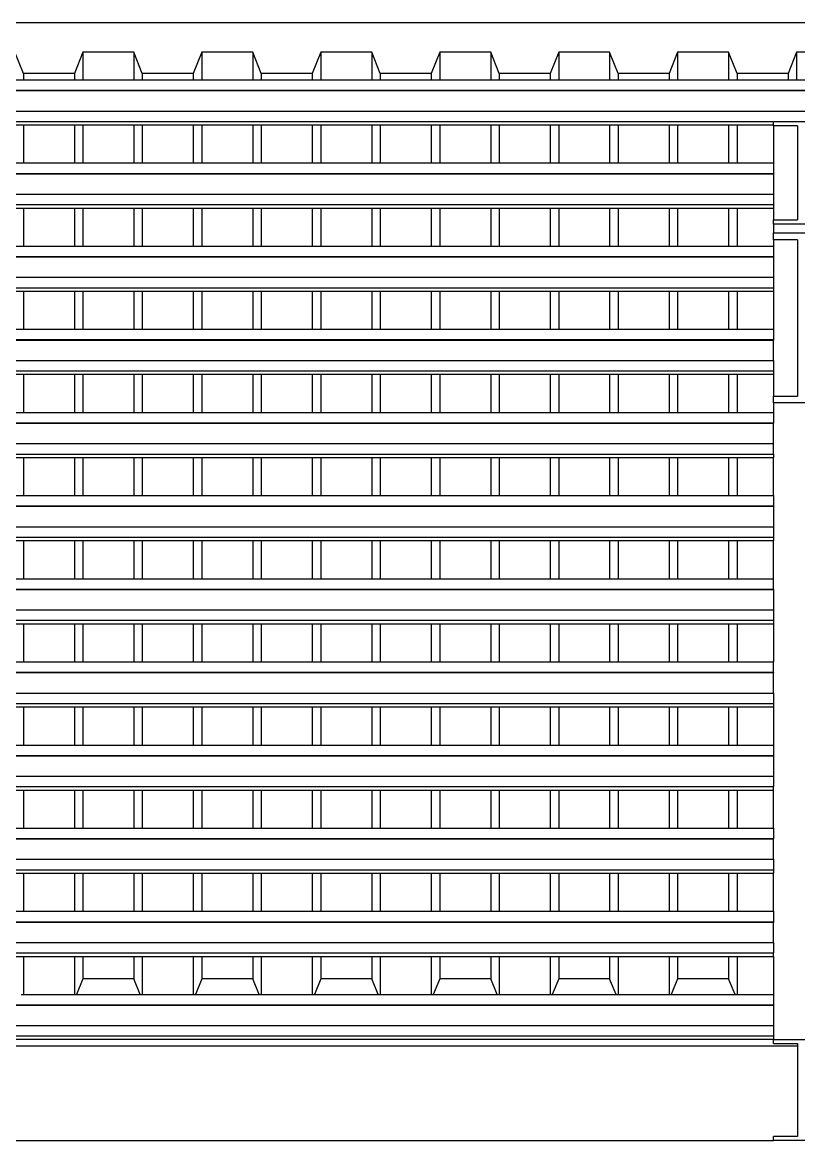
# Model space of a CAD drawing. Extents: x -34 to 34, y -12.8 to 11.9.
# Drawn here: x -17.32 to -15.477, y 9.27 to 11.923 of the extents above; entities that cross this region are included whole.
import ezdxf

# ---------------------------------------------------------------- set-up
doc = ezdxf.new("R2010")
doc.units = 0
doc.layers.get('0').update_dxf_attribs({"linetype": 'CONTINUOUS'})
doc.layers.add('SECTIONCUTEDGES', color=7, linetype='CONTINUOUS')

msp = doc.modelspace()

# ---------------------------------------------------------------- linework, layer by layer
for p, q in [((-17.1767, 11.8521), (-17.1767, 11.7867)), ((-17.0556, 11.8521), (-17.0556, 11.7867)), ((-16.8942, 11.8521), (-16.8942, 11.7867)), ((-16.7732, 11.8521), (-16.7732, 11.7867)), ((-16.6118, 11.8521), (-16.6118, 11.7867)), ((-16.4908, 11.8521), (-16.4908, 11.7867)), ((-16.3294, 11.8521), (-16.3294, 11.7867)), ((-16.2084, 11.8521), (-16.2084, 11.7867)), ((-16.047, 11.8521), (-16.047, 11.7867)), ((-15.926, 11.8521), (-15.926, 11.7867)), ((-15.7646, 11.8521), (-15.7646, 11.7867)), ((-15.6436, 11.8521), (-15.6436, 11.7867)), ((-15.4822, 11.8521), (-15.4822, 11.7867)), ((-17.338, 11.7867), (-17.3179, 11.7867)), ((-17.3179, 11.8014), (-17.3179, 11.7867)), ((-17.3179, 11.7867), (-17.1968, 11.7867)), ((-17.1968, 11.8014), (-17.1968, 11.7867)), ((-17.1968, 11.7867), (-17.1767, 11.7867)), ((-17.1767, 11.7867), (-17.0556, 11.7867)), ((-17.0556, 11.7867), (-17.0355, 11.7867)), ((-17.0355, 11.8014), (-17.0355, 11.7867)), ((-17.0355, 11.7867), (-16.9144, 11.7867)), ((-16.9144, 11.8014), (-16.9144, 11.7867)), ((-16.9144, 11.7867), (-16.8942, 11.7867)), ((-16.8942, 11.7867), (-16.7732, 11.7867)), ((-16.7732, 11.7867), (-16.753, 11.7867)), ((-16.753, 11.8014), (-16.753, 11.7867)), ((-16.753, 11.7867), (-16.632, 11.7867)), ((-16.632, 11.8014), (-16.632, 11.7867)), ((-16.632, 11.7867), (-16.6118, 11.7867)), ((-16.6118, 11.7867), (-16.4908, 11.7867)), ((-16.4908, 11.7867), (-16.4706, 11.7867)), ((-16.4706, 11.8014), (-16.4706, 11.7867)), ((-16.4706, 11.7867), (-16.3496, 11.7867)), ((-16.3496, 11.8014), (-16.3496, 11.7867)), ((-16.3496, 11.7867), (-16.3294, 11.7867)), ((-16.3294, 11.7867), (-16.2084, 11.7867)), ((-16.2084, 11.7867), (-16.1882, 11.7867)), ((-16.1882, 11.8014), (-16.1882, 11.7867)), ((-16.1882, 11.7867), (-16.0672, 11.7867)), ((-16.0672, 11.8014), (-16.0672, 11.7867)), ((-16.0672, 11.7867), (-16.047, 11.7867)), ((-16.047, 11.7867), (-15.926, 11.7867)), ((-15.926, 11.7867), (-15.9058, 11.7867)), ((-15.9058, 11.8014), (-15.9058, 11.7867)), ((-15.9058, 11.7867), (-15.7848, 11.7867)), ((-15.7848, 11.8014), (-15.7848, 11.7867)), ((-15.7848, 11.7867), (-15.7646, 11.7867)), ((-15.7646, 11.7867), (-15.6436, 11.7867)), ((-15.6436, 11.7867), (-15.6234, 11.7867)), ((-15.6234, 11.8014), (-15.6234, 11.7867)), ((-15.6234, 11.7867), (-15.5024, 11.7867)), ((-15.5024, 11.8014), (-15.5024, 11.7867)), ((-15.5024, 11.7867), (-15.4822, 11.7867)), ((-15.4822, 11.7867), (-15.3611, 11.7867)), ((-29.4818, 11.762), (-11.7932, 11.762)), ((-29.4818, 11.7612), (-11.7932, 11.7612)), ((-29.4818, 11.7127), (-11.7932, 11.7127)), ((-26.6672, 11.688), (-11.7932, 11.688)), ((-17.338, 11.6798), (-17.3179, 11.6798)), ((-17.3179, 11.6798), (-17.3179, 11.5894)), ((-17.3179, 11.6798), (-17.1968, 11.6798)), ((-17.1968, 11.6798), (-17.1968, 11.5894)), ((-17.1968, 11.6798), (-17.1767, 11.6798)), ((-17.1767, 11.6798), (-17.1767, 11.5894)), ((-17.1767, 11.6798), (-17.0556, 11.6798)), ((-17.0556, 11.6798), (-17.0556, 11.5894)), ((-17.0556, 11.6798), (-17.0355, 11.6798)), ((-17.0355, 11.6798), (-17.0355, 11.5894)), ((-17.0355, 11.6798), (-16.9144, 11.6798)), ((-16.9144, 11.6798), (-16.9144, 11.5894)), ((-16.9144, 11.6798), (-16.8942, 11.6798)), ((-16.8942, 11.6798), (-16.8942, 11.5894)), ((-16.8942, 11.6798), (-16.7732, 11.6798)), ((-16.7732, 11.6798), (-16.7732, 11.5894)), ((-16.7732, 11.6798), (-16.753, 11.6798)), ((-16.753, 11.6798), (-16.753, 11.5894)), ((-16.753, 11.6798), (-16.632, 11.6798)), ((-16.632, 11.6798), (-16.632, 11.5894)), ((-16.632, 11.6798), (-16.6118, 11.6798)), ((-16.6118, 11.6798), (-16.6118, 11.5894)), ((-16.6118, 11.6798), (-16.4908, 11.6798)), ((-16.4908, 11.6798), (-16.4908, 11.5894)), ((-16.4908, 11.6798), (-16.4706, 11.6798)), ((-16.4706, 11.6798), (-16.4706, 11.5894)), ((-16.4706, 11.6798), (-16.3496, 11.6798)), ((-16.3496, 11.6798), (-16.3496, 11.5894)), ((-16.3496, 11.6798), (-16.3294, 11.6798)), ((-16.3294, 11.6798), (-16.3294, 11.5894)), ((-16.3294, 11.6798), (-16.2084, 11.6798)), ((-16.2084, 11.6798), (-16.2084, 11.5894)), ((-16.2084, 11.6798), (-16.1882, 11.6798)), ((-16.1882, 11.6798), (-16.1882, 11.5894)), ((-16.1882, 11.6798), (-16.0672, 11.6798)), ((-16.0672, 11.6798), (-16.0672, 11.5894)), ((-16.0672, 11.6798), (-16.047, 11.6798)), ((-16.047, 11.6798), (-16.047, 11.5894)), ((-16.047, 11.6798), (-15.926, 11.6798)), ((-15.926, 11.6798), (-15.926, 11.5894)), ((-15.926, 11.6798), (-15.9058, 11.6798)), ((-15.9058, 11.6798), (-15.9058, 11.5894)), ((-15.9058, 11.6798), (-15.7848, 11.6798)), ((-15.7848, 11.6798), (-15.7848, 11.5894)), ((-15.7848, 11.6798), (-15.7646, 11.6798)), ((-15.7646, 11.6798), (-15.7646, 11.5894)), ((-15.7646, 11.6798), (-15.6436, 11.6798)), ((-15.6436, 11.6798), (-15.6436, 11.5894)), ((-15.6436, 11.6798), (-15.6234, 11.6798)), ((-15.6234, 11.6798), (-15.6234, 11.5894)), ((-15.6234, 11.6798), (-15.5372, 11.6798)), ((-15.5372, 11.6776), (-15.5372, 11.5894)), ((-17.338, 11.5894), (-17.3179, 11.5894)), ((-17.3179, 11.5894), (-17.1968, 11.5894)), ((-17.1968, 11.5894), (-17.1767, 11.5894)), ((-17.1767, 11.5894), (-17.0556, 11.5894)), ((-17.0556, 11.5894), (-17.0355, 11.5894)), ((-17.0355, 11.5894), (-16.9144, 11.5894)), ((-16.9144, 11.5894), (-16.8942, 11.5894)), ((-16.8942, 11.5894), (-16.7732, 11.5894)), ((-16.7732, 11.5894), (-16.753, 11.5894)), ((-16.753, 11.5894), (-16.632, 11.5894)), ((-16.632, 11.5894), (-16.6118, 11.5894)), ((-16.6118, 11.5894), (-16.4908, 11.5894)), ((-16.4908, 11.5894), (-16.4706, 11.5894)), ((-16.4706, 11.5894), (-16.3496, 11.5894)), ((-16.3496, 11.5894), (-16.3294, 11.5894)), ((-16.3294, 11.5894), (-16.2084, 11.5894)), ((-16.2084, 11.5894), (-16.1882, 11.5894)), ((-16.1882, 11.5894), (-16.0672, 11.5894)), ((-16.0672, 11.5894), (-16.047, 11.5894)), ((-16.047, 11.5894), (-15.926, 11.5894)), ((-15.926, 11.5894), (-15.9058, 11.5894)), ((-15.9058, 11.5894), (-15.7848, 11.5894)), ((-15.7848, 11.5894), (-15.7646, 11.5894)), ((-15.7646, 11.5894), (-15.6436, 11.5894)), ((-15.6436, 11.5894), (-15.6234, 11.5894)), ((-15.6234, 11.5894), (-15.5372, 11.5894)), ((-15.5372, 11.5894), (-15.5372, 11.5647)), ((-19.1672, 11.5647), (-15.5372, 11.5647)), ((-19.1672, 11.5639), (-15.5372, 11.5639)), ((-15.5372, 11.5647), (-15.5372, 11.5639)), ((-15.5372, 11.5639), (-15.5372, 11.5154)), ((-19.1672, 11.5154), (-15.5372, 11.5154)), ((-15.5372, 11.5154), (-15.5372, 11.4907)), ((-19.1672, 11.4907), (-15.5372, 11.4907)), ((-15.5372, 11.4907), (-15.5372, 11.4825)), ((-17.338, 11.4825), (-17.3179, 11.4825)), ((-17.3179, 11.4825), (-17.3179, 11.3921)), ((-17.3179, 11.4825), (-17.1968, 11.4825)), ((-17.1968, 11.4825), (-17.1968, 11.3921)), ((-17.1968, 11.4825), (-17.1767, 11.4825)), ((-17.1767, 11.4825), (-17.1767, 11.3921)), ((-17.1767, 11.4825), (-17.0556, 11.4825)), ((-17.0556, 11.4825), (-17.0556, 11.3921)), ((-17.0556, 11.4825), (-17.0355, 11.4825)), ((-17.0355, 11.4825), (-17.0355, 11.3921)), ((-17.0355, 11.4825), (-16.9144, 11.4825)), ((-16.9144, 11.4825), (-16.9144, 11.3921)), ((-16.9144, 11.4825), (-16.8942, 11.4825)), ((-16.8942, 11.4825), (-16.8942, 11.3921)), ((-16.8942, 11.4825), (-16.7732, 11.4825)), ((-16.7732, 11.4825), (-16.7732, 11.3921)), ((-16.7732, 11.4825), (-16.753, 11.4825)), ((-16.753, 11.4825), (-16.753, 11.3921)), ((-16.753, 11.4825), (-16.632, 11.4825)), ((-16.632, 11.4825), (-16.632, 11.3921)), ((-16.632, 11.4825), (-16.6118, 11.4825)), ((-16.6118, 11.4825), (-16.6118, 11.3921)), ((-16.6118, 11.4825), (-16.4908, 11.4825)), ((-16.4908, 11.4825), (-16.4908, 11.3921)), ((-16.4908, 11.4825), (-16.4706, 11.4825)), ((-16.4706, 11.4825), (-16.4706, 11.3921)), ((-16.4706, 11.4825), (-16.3496, 11.4825)), ((-16.3496, 11.4825), (-16.3496, 11.3921)), ((-16.3496, 11.4825), (-16.3294, 11.4825)), ((-16.3294, 11.4825), (-16.3294, 11.3921)), ((-16.3294, 11.4825), (-16.2084, 11.4825)), ((-16.2084, 11.4825), (-16.2084, 11.3921)), ((-16.2084, 11.4825), (-16.1882, 11.4825)), ((-16.1882, 11.4825), (-16.1882, 11.3921)), ((-16.1882, 11.4825), (-16.0672, 11.4825)), ((-16.0672, 11.4825), (-16.0672, 11.3921)), ((-16.0672, 11.4825), (-16.047, 11.4825)), ((-16.047, 11.4825), (-16.047, 11.3921)), ((-16.047, 11.4825), (-15.926, 11.4825)), ((-15.926, 11.4825), (-15.926, 11.3921)), ((-15.926, 11.4825), (-15.9058, 11.4825)), ((-15.9058, 11.4825), (-15.9058, 11.3921)), ((-15.9058, 11.4825), (-15.7848, 11.4825)), ((-15.7848, 11.4825), (-15.7848, 11.3921)), ((-15.7848, 11.4825), (-15.7646, 11.4825)), ((-15.7646, 11.4825), (-15.7646, 11.3921)), ((-15.7646, 11.4825), (-15.6436, 11.4825)), ((-15.6436, 11.4825), (-15.6436, 11.3921)), ((-15.6436, 11.4825), (-15.6234, 11.4825)), ((-15.6234, 11.4825), (-15.6234, 11.3921)), ((-15.6234, 11.4825), (-15.5372, 11.4825)), ((-15.5372, 11.4825), (-15.5372, 11.4542)), ((-15.5372, 11.4442), (-15.5372, 11.4238)), ((-17.338, 11.3921), (-17.3179, 11.3921)), ((-17.3179, 11.3921), (-17.1968, 11.3921)), ((-17.1968, 11.3921), (-17.1767, 11.3921)), ((-17.1767, 11.3921), (-17.0556, 11.3921)), ((-17.0556, 11.3921), (-17.0355, 11.3921)), ((-17.0355, 11.3921), (-16.9144, 11.3921)), ((-16.9144, 11.3921), (-16.8942, 11.3921)), ((-16.8942, 11.3921), (-16.7732, 11.3921)), ((-16.7732, 11.3921), (-16.753, 11.3921)), ((-16.753, 11.3921), (-16.632, 11.3921)), ((-16.632, 11.3921), (-16.6118, 11.3921)), ((-16.6118, 11.3921), (-16.4908, 11.3921)), ((-16.4908, 11.3921), (-16.4706, 11.3921)), ((-16.4706, 11.3921), (-16.3496, 11.3921)), ((-16.3496, 11.3921), (-16.3294, 11.3921)), ((-16.3294, 11.3921), (-16.2084, 11.3921)), ((-16.2084, 11.3921), (-16.1882, 11.3921)), ((-16.1882, 11.3921), (-16.0672, 11.3921)), ((-16.0672, 11.3921), (-16.047, 11.3921)), ((-16.047, 11.3921), (-15.926, 11.3921)), ((-15.926, 11.3921), (-15.9058, 11.3921)), ((-15.9058, 11.3921), (-15.7848, 11.3921)), ((-15.7848, 11.3921), (-15.7646, 11.3921)), ((-15.7646, 11.3921), (-15.6436, 11.3921)), ((-15.6436, 11.3921), (-15.6234, 11.3921)), ((-15.6234, 11.3921), (-15.5372, 11.3921)), ((-15.5372, 11.4073), (-15.5372, 11.3921)), ((-15.5372, 11.3921), (-15.5372, 11.3674)), ((-19.1672, 11.3674), (-15.5372, 11.3674)), ((-19.1672, 11.3666), (-15.5372, 11.3666)), ((-15.5372, 11.3674), (-15.5372, 11.3666)), ((-15.5372, 11.3666), (-15.5372, 11.3181)), ((-19.1672, 11.3181), (-15.5372, 11.3181)), ((-15.5372, 11.3181), (-15.5372, 11.2935)), ((-19.1672, 11.2935), (-15.5372, 11.2935)), ((-17.338, 11.2852), (-17.3179, 11.2852)), ((-17.3179, 11.2852), (-17.3179, 11.1948)), ((-17.3179, 11.2852), (-17.1968, 11.2852)), ((-17.1968, 11.2852), (-17.1968, 11.1948)), ((-17.1968, 11.2852), (-17.1767, 11.2852)), ((-17.1767, 11.2852), (-17.1767, 11.1948)), ((-17.1767, 11.2852), (-17.0556, 11.2852)), ((-17.0556, 11.2852), (-17.0556, 11.1948)), ((-17.0556, 11.2852), (-17.0355, 11.2852)), ((-17.0355, 11.2852), (-17.0355, 11.1948)), ((-17.0355, 11.2852), (-16.9144, 11.2852)), ((-16.9144, 11.2852), (-16.9144, 11.1948)), ((-16.9144, 11.2852), (-16.8942, 11.2852)), ((-16.8942, 11.2852), (-16.8942, 11.1948)), ((-16.8942, 11.2852), (-16.7732, 11.2852)), ((-16.7732, 11.2852), (-16.7732, 11.1948)), ((-16.7732, 11.2852), (-16.753, 11.2852)), ((-16.753, 11.2852), (-16.753, 11.1948)), ((-16.753, 11.2852), (-16.632, 11.2852)), ((-16.632, 11.2852), (-16.632, 11.1948)), ((-16.632, 11.2852), (-16.6118, 11.2852)), ((-16.6118, 11.2852), (-16.6118, 11.1948)), ((-16.6118, 11.2852), (-16.4908, 11.2852)), ((-16.4908, 11.2852), (-16.4908, 11.1948)), ((-16.4908, 11.2852), (-16.4706, 11.2852)), ((-16.4706, 11.2852), (-16.4706, 11.1948)), ((-16.4706, 11.2852), (-16.3496, 11.2852)), ((-16.3496, 11.2852), (-16.3496, 11.1948)), ((-16.3496, 11.2852), (-16.3294, 11.2852)), ((-16.3294, 11.2852), (-16.3294, 11.1948)), ((-16.3294, 11.2852), (-16.2084, 11.2852)), ((-16.2084, 11.2852), (-16.2084, 11.1948)), ((-16.2084, 11.2852), (-16.1882, 11.2852)), ((-16.1882, 11.2852), (-16.1882, 11.1948)), ((-16.1882, 11.2852), (-16.0672, 11.2852)), ((-16.0672, 11.2852), (-16.0672, 11.1948)), ((-16.0672, 11.2852), (-16.047, 11.2852)), ((-16.047, 11.2852), (-16.047, 11.1948)), ((-16.047, 11.2852), (-15.926, 11.2852)), ((-15.926, 11.2852), (-15.926, 11.1948)), ((-15.926, 11.2852), (-15.9058, 11.2852)), ((-15.9058, 11.2852), (-15.9058, 11.1948)), ((-15.9058, 11.2852), (-15.7848, 11.2852)), ((-15.7848, 11.2852), (-15.7848, 11.1948)), ((-15.7848, 11.2852), (-15.7646, 11.2852)), ((-15.7646, 11.2852), (-15.7646, 11.1948)), ((-15.7646, 11.2852), (-15.6436, 11.2852)), ((-15.6436, 11.2852), (-15.6436, 11.1948)), ((-15.6436, 11.2852), (-15.6234, 11.2852)), ((-15.6234, 11.2852), (-15.6234, 11.1948)), ((-15.6234, 11.2852), (-15.5372, 11.2852)), ((-15.5372, 11.2935), (-15.5372, 11.2852)), ((-15.5372, 11.2852), (-15.5372, 11.1948)), ((-17.338, 11.1948), (-17.3179, 11.1948)), ((-17.3179, 11.1948), (-17.1968, 11.1948)), ((-17.1968, 11.1948), (-17.1767, 11.1948)), ((-17.1767, 11.1948), (-17.0556, 11.1948)), ((-17.0556, 11.1948), (-17.0355, 11.1948)), ((-17.0355, 11.1948), (-16.9144, 11.1948)), ((-16.9144, 11.1948), (-16.8942, 11.1948)), ((-16.8942, 11.1948), (-16.7732, 11.1948)), ((-16.7732, 11.1948), (-16.753, 11.1948)), ((-16.753, 11.1948), (-16.632, 11.1948)), ((-16.632, 11.1948), (-16.6118, 11.1948)), ((-16.6118, 11.1948), (-16.4908, 11.1948)), ((-16.4908, 11.1948), (-16.4706, 11.1948)), ((-16.4706, 11.1948), (-16.3496, 11.1948)), ((-16.3496, 11.1948), (-16.3294, 11.1948)), ((-16.3294, 11.1948), (-16.2084, 11.1948)), ((-16.2084, 11.1948), (-16.1882, 11.1948)), ((-16.1882, 11.1948), (-16.0672, 11.1948)), ((-16.0672, 11.1948), (-16.047, 11.1948)), ((-16.047, 11.1948), (-15.926, 11.1948)), ((-15.926, 11.1948), (-15.9058, 11.1948)), ((-15.9058, 11.1948), (-15.7848, 11.1948)), ((-15.7848, 11.1948), (-15.7646, 11.1948)), ((-15.7646, 11.1948), (-15.6436, 11.1948)), ((-15.6436, 11.1948), (-15.6234, 11.1948)), ((-15.6234, 11.1948), (-15.5372, 11.1948)), ((-15.5372, 11.1948), (-15.5372, 11.1702)), ((-19.1672, 11.1702), (-15.5372, 11.1702)), ((-19.1672, 11.1693), (-15.5372, 11.1693)), ((-15.5372, 11.1702), (-15.5372, 11.1693)), ((-15.5372, 11.1208), (-15.5372, 11.1693)), ((-19.1672, 11.1208), (-15.5372, 11.1208)), ((-15.5372, 11.1208), (-15.5372, 11.0962)), ((-19.1672, 11.0962), (-15.5372, 11.0962)), ((-15.5372, 11.0962), (-15.5372, 11.088)), ((-17.338, 11.088), (-17.3179, 11.088)), ((-17.3179, 11.088), (-17.3179, 10.9975)), ((-17.3179, 11.088), (-17.1968, 11.088)), ((-17.1968, 11.088), (-17.1968, 10.9975)), ((-17.1968, 11.088), (-17.1767, 11.088)), ((-17.1767, 11.088), (-17.1767, 10.9975)), ((-17.1767, 11.088), (-17.0556, 11.088)), ((-17.0556, 11.088), (-17.0556, 10.9975)), ((-17.0556, 11.088), (-17.0355, 11.088)), ((-17.0355, 11.088), (-17.0355, 10.9975)), ((-17.0355, 11.088), (-16.9144, 11.088)), ((-16.9144, 11.088), (-16.9144, 10.9975)), ((-16.9144, 11.088), (-16.8942, 11.088)), ((-16.8942, 11.088), (-16.8942, 10.9975)), ((-16.8942, 11.088), (-16.7732, 11.088)), ((-16.7732, 11.088), (-16.7732, 10.9975)), ((-16.7732, 11.088), (-16.753, 11.088)), ((-16.753, 11.088), (-16.753, 10.9975)), ((-16.753, 11.088), (-16.632, 11.088)), ((-16.632, 11.088), (-16.632, 10.9975)), ((-16.632, 11.088), (-16.6118, 11.088)), ((-16.6118, 11.088), (-16.6118, 10.9975)), ((-16.6118, 11.088), (-16.4908, 11.088)), ((-16.4908, 11.088), (-16.4908, 10.9975)), ((-16.4908, 11.088), (-16.4706, 11.088)), ((-16.4706, 11.088), (-16.4706, 10.9975)), ((-16.4706, 11.088), (-16.3496, 11.088)), ((-16.3496, 11.088), (-16.3496, 10.9975)), ((-16.3496, 11.088), (-16.3294, 11.088)), ((-16.3294, 11.088), (-16.3294, 10.9975)), ((-16.3294, 11.088), (-16.2084, 11.088)), ((-16.2084, 11.088), (-16.2084, 10.9975)), ((-16.2084, 11.088), (-16.1882, 11.088)), ((-16.1882, 11.088), (-16.1882, 10.9975)), ((-16.1882, 11.088), (-16.0672, 11.088)), ((-16.0672, 11.088), (-16.0672, 10.9975)), ((-16.0672, 11.088), (-16.047, 11.088)), ((-16.047, 11.088), (-16.047, 10.9975)), ((-16.047, 11.088), (-15.926, 11.088)), ((-15.926, 11.088), (-15.926, 10.9975)), ((-15.926, 11.088), (-15.9058, 11.088)), ((-15.9058, 11.088), (-15.9058, 10.9975)), ((-15.9058, 11.088), (-15.7848, 11.088)), ((-15.7848, 11.088), (-15.7848, 10.9975)), ((-15.7848, 11.088), (-15.7646, 11.088)), ((-15.7646, 11.088), (-15.7646, 10.9975)), ((-15.7646, 11.088), (-15.6436, 11.088)), ((-15.6436, 11.088), (-15.6436, 10.9975)), ((-15.6436, 11.088), (-15.6234, 11.088)), ((-15.6234, 11.088), (-15.6234, 10.9975)), ((-15.6234, 11.088), (-15.5372, 11.088)), ((-15.5372, 11.088), (-15.5372, 11.0365)), ((-15.5372, 11.02), (-15.5372, 10.9975)), ((-17.338, 10.9975), (-17.3179, 10.9975)), ((-17.3179, 10.9975), (-17.1968, 10.9975)), ((-17.1968, 10.9975), (-17.1767, 10.9975)), ((-17.1767, 10.9975), (-17.0556, 10.9975)), ((-17.0556, 10.9975), (-17.0355, 10.9975)), ((-17.0355, 10.9975), (-16.9144, 10.9975)), ((-16.9144, 10.9975), (-16.8942, 10.9975)), ((-16.8942, 10.9975), (-16.7732, 10.9975)), ((-16.7732, 10.9975), (-16.753, 10.9975)), ((-16.753, 10.9975), (-16.632, 10.9975)), ((-16.632, 10.9975), (-16.6118, 10.9975)), ((-16.6118, 10.9975), (-16.4908, 10.9975)), ((-16.4908, 10.9975), (-16.4706, 10.9975)), ((-16.4706, 10.9975), (-16.3496, 10.9975)), ((-16.3496, 10.9975), (-16.3294, 10.9975)), ((-16.3294, 10.9975), (-16.2084, 10.9975)), ((-16.2084, 10.9975), (-16.1882, 10.9975)), ((-16.1882, 10.9975), (-16.0672, 10.9975)), ((-16.0672, 10.9975), (-16.047, 10.9975)), ((-16.047, 10.9975), (-15.926, 10.9975)), ((-15.926, 10.9975), (-15.9058, 10.9975)), ((-15.9058, 10.9975), (-15.7848, 10.9975)), ((-15.7848, 10.9975), (-15.7646, 10.9975)), ((-15.7646, 10.9975), (-15.6436, 10.9975)), ((-15.6436, 10.9975), (-15.6234, 10.9975)), ((-15.6234, 10.9975), (-15.5372, 10.9975)), ((-15.5372, 10.9975), (-15.5372, 10.9729)), ((-19.1672, 10.9729), (-15.5372, 10.9729)), ((-19.1672, 10.9721), (-15.5372, 10.9721)), ((-15.5372, 10.9729), (-15.5372, 10.9721)), ((-15.5372, 10.9236), (-15.5372, 10.9721)), ((-19.1672, 10.9236), (-15.5372, 10.9236)), ((-15.5372, 10.8989), (-15.5372, 10.9236)), ((-19.1672, 10.8989), (-15.5372, 10.8989)), ((-17.338, 10.8907), (-17.3179, 10.8907)), ((-17.3179, 10.8907), (-17.3179, 10.8003)), ((-17.3179, 10.8907), (-17.1968, 10.8907)), ((-17.1968, 10.8907), (-17.1968, 10.8003)), ((-17.1968, 10.8907), (-17.1767, 10.8907)), ((-17.1767, 10.8907), (-17.1767, 10.8003)), ((-17.1767, 10.8907), (-17.0556, 10.8907)), ((-17.0556, 10.8907), (-17.0556, 10.8003)), ((-17.0556, 10.8907), (-17.0355, 10.8907)), ((-17.0355, 10.8907), (-17.0355, 10.8003)), ((-17.0355, 10.8907), (-16.9144, 10.8907)), ((-16.9144, 10.8907), (-16.9144, 10.8003)), ((-16.9144, 10.8907), (-16.8942, 10.8907)), ((-16.8942, 10.8907), (-16.8942, 10.8003)), ((-16.8942, 10.8907), (-16.7732, 10.8907)), ((-16.7732, 10.8907), (-16.7732, 10.8003)), ((-16.7732, 10.8907), (-16.753, 10.8907)), ((-16.753, 10.8907), (-16.753, 10.8003)), ((-16.753, 10.8907), (-16.632, 10.8907)), ((-16.632, 10.8907), (-16.632, 10.8003)), ((-16.632, 10.8907), (-16.6118, 10.8907)), ((-16.6118, 10.8907), (-16.6118, 10.8003)), ((-16.6118, 10.8907), (-16.4908, 10.8907)), ((-16.4908, 10.8907), (-16.4908, 10.8003)), ((-16.4908, 10.8907), (-16.4706, 10.8907)), ((-16.4706, 10.8907), (-16.4706, 10.8003)), ((-16.4706, 10.8907), (-16.3496, 10.8907)), ((-16.3496, 10.8907), (-16.3496, 10.8003)), ((-16.3496, 10.8907), (-16.3294, 10.8907)), ((-16.3294, 10.8907), (-16.3294, 10.8003)), ((-16.3294, 10.8907), (-16.2084, 10.8907)), ((-16.2084, 10.8907), (-16.2084, 10.8003)), ((-16.2084, 10.8907), (-16.1882, 10.8907)), ((-16.1882, 10.8907), (-16.1882, 10.8003)), ((-16.1882, 10.8907), (-16.0672, 10.8907)), ((-16.0672, 10.8907), (-16.0672, 10.8003)), ((-16.0672, 10.8907), (-16.047, 10.8907)), ((-16.047, 10.8907), (-16.047, 10.8003)), ((-16.047, 10.8907), (-15.926, 10.8907)), ((-15.926, 10.8907), (-15.926, 10.8003)), ((-15.926, 10.8907), (-15.9058, 10.8907)), ((-15.9058, 10.8907), (-15.9058, 10.8003)), ((-15.9058, 10.8907), (-15.7848, 10.8907)), ((-15.7848, 10.8907), (-15.7848, 10.8003)), ((-15.7848, 10.8907), (-15.7646, 10.8907)), ((-15.7646, 10.8907), (-15.7646, 10.8003)), ((-15.7646, 10.8907), (-15.6436, 10.8907)), ((-15.6436, 10.8907), (-15.6436, 10.8003)), ((-15.6436, 10.8907), (-15.6234, 10.8907)), ((-15.6234, 10.8907), (-15.6234, 10.8003)), ((-15.6234, 10.8907), (-15.5372, 10.8907)), ((-15.5372, 10.8989), (-15.5372, 10.8907)), ((-15.5372, 10.8003), (-15.5372, 10.8907)), ((-17.338, 10.8003), (-17.3179, 10.8003)), ((-17.3179, 10.8003), (-17.1968, 10.8003)), ((-17.1968, 10.8003), (-17.1767, 10.8003)), ((-17.1767, 10.8003), (-17.0556, 10.8003)), ((-17.0556, 10.8003), (-17.0355, 10.8003)), ((-17.0355, 10.8003), (-16.9144, 10.8003)), ((-16.9144, 10.8003), (-16.8942, 10.8003)), ((-16.8942, 10.8003), (-16.7732, 10.8003)), ((-16.7732, 10.8003), (-16.753, 10.8003)), ((-16.753, 10.8003), (-16.632, 10.8003)), ((-16.632, 10.8003), (-16.6118, 10.8003)), ((-16.6118, 10.8003), (-16.4908, 10.8003)), ((-16.4908, 10.8003), (-16.4706, 10.8003)), ((-16.4706, 10.8003), (-16.3496, 10.8003)), ((-16.3496, 10.8003), (-16.3294, 10.8003)), ((-16.3294, 10.8003), (-16.2084, 10.8003)), ((-16.2084, 10.8003), (-16.1882, 10.8003)), ((-16.1882, 10.8003), (-16.0672, 10.8003)), ((-16.0672, 10.8003), (-16.047, 10.8003)), ((-16.047, 10.8003), (-15.926, 10.8003)), ((-15.926, 10.8003), (-15.9058, 10.8003)), ((-15.9058, 10.8003), (-15.7848, 10.8003)), ((-15.7848, 10.8003), (-15.7646, 10.8003)), ((-15.7646, 10.8003), (-15.6436, 10.8003)), ((-15.6436, 10.8003), (-15.6234, 10.8003)), ((-15.6234, 10.8003), (-15.5372, 10.8003)), ((-15.5372, 10.8003), (-15.5372, 10.7756)), ((-19.1672, 10.7756), (-15.5372, 10.7756)), ((-19.1672, 10.7748), (-15.5372, 10.7748)), ((-15.5372, 10.7756), (-15.5372, 10.7748)), ((-15.5372, 10.7748), (-15.5372, 10.7263)), ((-19.1672, 10.7263), (-15.5372, 10.7263)), ((-15.5372, 10.7263), (-15.5372, 10.7016)), ((-19.1672, 10.7016), (-15.5372, 10.7016)), ((-17.338, 10.6934), (-17.3179, 10.6934)), ((-17.3179, 10.6934), (-17.3179, 10.603)), ((-17.3179, 10.6934), (-17.1968, 10.6934)), ((-17.1968, 10.6934), (-17.1968, 10.603)), ((-17.1968, 10.6934), (-17.1767, 10.6934)), ((-17.1767, 10.6934), (-17.1767, 10.603)), ((-17.1767, 10.6934), (-17.0556, 10.6934)), ((-17.0556, 10.6934), (-17.0556, 10.603)), ((-17.0556, 10.6934), (-17.0355, 10.6934)), ((-17.0355, 10.6934), (-17.0355, 10.603)), ((-17.0355, 10.6934), (-16.9144, 10.6934)), ((-16.9144, 10.6934), (-16.9144, 10.603)), ((-16.9144, 10.6934), (-16.8942, 10.6934)), ((-16.8942, 10.6934), (-16.8942, 10.603)), ((-16.8942, 10.6934), (-16.7732, 10.6934)), ((-16.7732, 10.6934), (-16.7732, 10.603)), ((-16.7732, 10.6934), (-16.753, 10.6934)), ((-16.753, 10.6934), (-16.753, 10.603)), ((-16.753, 10.6934), (-16.632, 10.6934)), ((-16.632, 10.6934), (-16.632, 10.603)), ((-16.632, 10.6934), (-16.6118, 10.6934)), ((-16.6118, 10.6934), (-16.6118, 10.603)), ((-16.6118, 10.6934), (-16.4908, 10.6934)), ((-16.4908, 10.6934), (-16.4908, 10.603)), ((-16.4908, 10.6934), (-16.4706, 10.6934)), ((-16.4706, 10.6934), (-16.4706, 10.603)), ((-16.4706, 10.6934), (-16.3496, 10.6934)), ((-16.3496, 10.6934), (-16.3496, 10.603)), ((-16.3496, 10.6934), (-16.3294, 10.6934)), ((-16.3294, 10.6934), (-16.3294, 10.603)), ((-16.3294, 10.6934), (-16.2084, 10.6934)), ((-16.2084, 10.6934), (-16.2084, 10.603)), ((-16.2084, 10.6934), (-16.1882, 10.6934)), ((-16.1882, 10.6934), (-16.1882, 10.603)), ((-16.1882, 10.6934), (-16.0672, 10.6934)), ((-16.0672, 10.6934), (-16.0672, 10.603)), ((-16.0672, 10.6934), (-16.047, 10.6934)), ((-16.047, 10.6934), (-16.047, 10.603)), ((-16.047, 10.6934), (-15.926, 10.6934)), ((-15.926, 10.6934), (-15.926, 10.603)), ((-15.926, 10.6934), (-15.9058, 10.6934)), ((-15.9058, 10.6934), (-15.9058, 10.603)), ((-15.9058, 10.6934), (-15.7848, 10.6934)), ((-15.7848, 10.6934), (-15.7848, 10.603)), ((-15.7848, 10.6934), (-15.7646, 10.6934)), ((-15.7646, 10.6934), (-15.7646, 10.603)), ((-15.7646, 10.6934), (-15.6436, 10.6934)), ((-15.6436, 10.6934), (-15.6436, 10.603)), ((-15.6436, 10.6934), (-15.6234, 10.6934)), ((-15.6234, 10.6934), (-15.6234, 10.603)), ((-15.6234, 10.6934), (-15.5372, 10.6934)), ((-15.5372, 10.7016), (-15.5372, 10.6934)), ((-15.5372, 10.603), (-15.5372, 10.6934)), ((-17.338, 10.603), (-17.3179, 10.603)), ((-17.3179, 10.603), (-17.1968, 10.603)), ((-17.1968, 10.603), (-17.1767, 10.603)), ((-17.1767, 10.603), (-17.0556, 10.603)), ((-17.0556, 10.603), (-17.0355, 10.603)), ((-17.0355, 10.603), (-16.9144, 10.603)), ((-16.9144, 10.603), (-16.8942, 10.603)), ((-16.8942, 10.603), (-16.7732, 10.603)), ((-16.7732, 10.603), (-16.753, 10.603)), ((-16.753, 10.603), (-16.632, 10.603)), ((-16.632, 10.603), (-16.6118, 10.603)), ((-16.6118, 10.603), (-16.4908, 10.603)), ((-16.4908, 10.603), (-16.4706, 10.603)), ((-16.4706, 10.603), (-16.3496, 10.603)), ((-16.3496, 10.603), (-16.3294, 10.603)), ((-16.3294, 10.603), (-16.2084, 10.603)), ((-16.2084, 10.603), (-16.1882, 10.603)), ((-16.1882, 10.603), (-16.0672, 10.603)), ((-16.0672, 10.603), (-16.047, 10.603)), ((-16.047, 10.603), (-15.926, 10.603)), ((-15.926, 10.603), (-15.9058, 10.603)), ((-15.9058, 10.603), (-15.7848, 10.603)), ((-15.7848, 10.603), (-15.7646, 10.603)), ((-15.7646, 10.603), (-15.6436, 10.603)), ((-15.6436, 10.603), (-15.6234, 10.603)), ((-15.6234, 10.603), (-15.5372, 10.603)), ((-15.5372, 10.5783), (-15.5372, 10.603)), ((-19.1672, 10.5783), (-15.5372, 10.5783)), ((-19.1672, 10.5775), (-15.5372, 10.5775)), ((-15.5372, 10.5783), (-15.5372, 10.5775)), ((-15.5372, 10.5775), (-15.5372, 10.529)), ((-19.1672, 10.529), (-15.5372, 10.529)), ((-15.5372, 10.529), (-15.5372, 10.5043)), ((-19.1672, 10.5043), (-15.5372, 10.5043)), ((-17.338, 10.4961), (-17.3179, 10.4961)), ((-17.3179, 10.4961), (-17.3179, 10.4057)), ((-17.3179, 10.4961), (-17.1968, 10.4961)), ((-17.1968, 10.4961), (-17.1968, 10.4057)), ((-17.1968, 10.4961), (-17.1767, 10.4961)), ((-17.1767, 10.4961), (-17.1767, 10.4057)), ((-17.1767, 10.4961), (-17.0556, 10.4961)), ((-17.0556, 10.4961), (-17.0556, 10.4057)), ((-17.0556, 10.4961), (-17.0355, 10.4961)), ((-17.0355, 10.4961), (-17.0355, 10.4057)), ((-17.0355, 10.4961), (-16.9144, 10.4961)), ((-16.9144, 10.4961), (-16.9144, 10.4057)), ((-16.9144, 10.4961), (-16.8942, 10.4961)), ((-16.8942, 10.4961), (-16.8942, 10.4057)), ((-16.8942, 10.4961), (-16.7732, 10.4961)), ((-16.7732, 10.4961), (-16.7732, 10.4057)), ((-16.7732, 10.4961), (-16.753, 10.4961)), ((-16.753, 10.4961), (-16.753, 10.4057)), ((-16.753, 10.4961), (-16.632, 10.4961)), ((-16.632, 10.4961), (-16.632, 10.4057)), ((-16.632, 10.4961), (-16.6118, 10.4961)), ((-16.6118, 10.4961), (-16.6118, 10.4057)), ((-16.6118, 10.4961), (-16.4908, 10.4961)), ((-16.4908, 10.4961), (-16.4908, 10.4057)), ((-16.4908, 10.4961), (-16.4706, 10.4961)), ((-16.4706, 10.4961), (-16.4706, 10.4057)), ((-16.4706, 10.4961), (-16.3496, 10.4961)), ((-16.3496, 10.4961), (-16.3496, 10.4057)), ((-16.3496, 10.4961), (-16.3294, 10.4961)), ((-16.3294, 10.4961), (-16.3294, 10.4057)), ((-16.3294, 10.4961), (-16.2084, 10.4961)), ((-16.2084, 10.4961), (-16.2084, 10.4057)), ((-16.2084, 10.4961), (-16.1882, 10.4961)), ((-16.1882, 10.4961), (-16.1882, 10.4057)), ((-16.1882, 10.4961), (-16.0672, 10.4961)), ((-16.0672, 10.4961), (-16.0672, 10.4057)), ((-16.0672, 10.4961), (-16.047, 10.4961)), ((-16.047, 10.4961), (-16.047, 10.4057)), ((-16.047, 10.4961), (-15.926, 10.4961)), ((-15.926, 10.4961), (-15.926, 10.4057)), ((-15.926, 10.4961), (-15.9058, 10.4961)), ((-15.9058, 10.4961), (-15.9058, 10.4057)), ((-15.9058, 10.4961), (-15.7848, 10.4961)), ((-15.7848, 10.4961), (-15.7848, 10.4057)), ((-15.7848, 10.4961), (-15.7646, 10.4961)), ((-15.7646, 10.4961), (-15.7646, 10.4057)), ((-15.7646, 10.4961), (-15.6436, 10.4961)), ((-15.6436, 10.4961), (-15.6436, 10.4057)), ((-15.6436, 10.4961), (-15.6234, 10.4961)), ((-15.6234, 10.4961), (-15.6234, 10.4057)), ((-15.6234, 10.4961), (-15.5372, 10.4961)), ((-15.5372, 10.5043), (-15.5372, 10.4961)), ((-15.5372, 10.4961), (-15.5372, 10.4057)), ((-17.338, 10.4057), (-17.3179, 10.4057)), ((-17.3179, 10.4057), (-17.1968, 10.4057)), ((-17.1968, 10.4057), (-17.1767, 10.4057)), ((-17.1767, 10.4057), (-17.0556, 10.4057)), ((-17.0556, 10.4057), (-17.0355, 10.4057)), ((-17.0355, 10.4057), (-16.9144, 10.4057)), ((-16.9144, 10.4057), (-16.8942, 10.4057)), ((-16.8942, 10.4057), (-16.7732, 10.4057)), ((-16.7732, 10.4057), (-16.753, 10.4057)), ((-16.753, 10.4057), (-16.632, 10.4057)), ((-16.632, 10.4057), (-16.6118, 10.4057)), ((-16.6118, 10.4057), (-16.4908, 10.4057)), ((-16.4908, 10.4057), (-16.4706, 10.4057)), ((-16.4706, 10.4057), (-16.3496, 10.4057)), ((-16.3496, 10.4057), (-16.3294, 10.4057)), ((-16.3294, 10.4057), (-16.2084, 10.4057)), ((-16.2084, 10.4057), (-16.1882, 10.4057)), ((-16.1882, 10.4057), (-16.0672, 10.4057)), ((-16.0672, 10.4057), (-16.047, 10.4057)), ((-16.047, 10.4057), (-15.926, 10.4057)), ((-15.926, 10.4057), (-15.9058, 10.4057)), ((-15.9058, 10.4057), (-15.7848, 10.4057)), ((-15.7848, 10.4057), (-15.7646, 10.4057)), ((-15.7646, 10.4057), (-15.6436, 10.4057)), ((-15.6436, 10.4057), (-15.6234, 10.4057)), ((-15.6234, 10.4057), (-15.5372, 10.4057)), ((-15.5372, 10.381), (-15.5372, 10.4057)), ((-19.1672, 10.381), (-15.5372, 10.381)), ((-19.1672, 10.3802), (-15.5372, 10.3802)), ((-15.5372, 10.381), (-15.5372, 10.3802)), ((-15.5372, 10.3317), (-15.5372, 10.3802)), ((-19.1672, 10.3317), (-15.5372, 10.3317)), ((-15.5372, 10.3317), (-15.5372, 10.3071)), ((-19.1672, 10.3071), (-15.5372, 10.3071)), ((-17.338, 10.2988), (-17.3179, 10.2988)), ((-17.3179, 10.2988), (-17.3179, 10.2084)), ((-17.3179, 10.2988), (-17.1968, 10.2988)), ((-17.1968, 10.2988), (-17.1968, 10.2084)), ((-17.1968, 10.2988), (-17.1767, 10.2988)), ((-17.1767, 10.2988), (-17.1767, 10.2084)), ((-17.1767, 10.2988), (-17.0556, 10.2988)), ((-17.0556, 10.2988), (-17.0556, 10.2084)), ((-17.0556, 10.2988), (-17.0355, 10.2988)), ((-17.0355, 10.2988), (-17.0355, 10.2084)), ((-17.0355, 10.2988), (-16.9144, 10.2988)), ((-16.9144, 10.2988), (-16.9144, 10.2084)), ((-16.9144, 10.2988), (-16.8942, 10.2988)), ((-16.8942, 10.2988), (-16.8942, 10.2084)), ((-16.8942, 10.2988), (-16.7732, 10.2988)), ((-16.7732, 10.2988), (-16.7732, 10.2084)), ((-16.7732, 10.2988), (-16.753, 10.2988)), ((-16.753, 10.2988), (-16.753, 10.2084)), ((-16.753, 10.2988), (-16.632, 10.2988)), ((-16.632, 10.2988), (-16.632, 10.2084)), ((-16.632, 10.2988), (-16.6118, 10.2988)), ((-16.6118, 10.2988), (-16.6118, 10.2084)), ((-16.6118, 10.2988), (-16.4908, 10.2988)), ((-16.4908, 10.2988), (-16.4908, 10.2084)), ((-16.4908, 10.2988), (-16.4706, 10.2988)), ((-16.4706, 10.2988), (-16.4706, 10.2084)), ((-16.4706, 10.2988), (-16.3496, 10.2988)), ((-16.3496, 10.2988), (-16.3496, 10.2084)), ((-16.3496, 10.2988), (-16.3294, 10.2988)), ((-16.3294, 10.2988), (-16.3294, 10.2084)), ((-16.3294, 10.2988), (-16.2084, 10.2988)), ((-16.2084, 10.2988), (-16.2084, 10.2084)), ((-16.2084, 10.2988), (-16.1882, 10.2988)), ((-16.1882, 10.2988), (-16.1882, 10.2084)), ((-16.1882, 10.2988), (-16.0672, 10.2988)), ((-16.0672, 10.2988), (-16.0672, 10.2084)), ((-16.0672, 10.2988), (-16.047, 10.2988)), ((-16.047, 10.2988), (-16.047, 10.2084)), ((-16.047, 10.2988), (-15.926, 10.2988)), ((-15.926, 10.2988), (-15.926, 10.2084)), ((-15.926, 10.2988), (-15.9058, 10.2988)), ((-15.9058, 10.2988), (-15.9058, 10.2084)), ((-15.9058, 10.2988), (-15.7848, 10.2988)), ((-15.7848, 10.2988), (-15.7848, 10.2084)), ((-15.7848, 10.2988), (-15.7646, 10.2988)), ((-15.7646, 10.2988), (-15.7646, 10.2084)), ((-15.7646, 10.2988), (-15.6436, 10.2988)), ((-15.6436, 10.2988), (-15.6436, 10.2084)), ((-15.6436, 10.2988), (-15.6234, 10.2988)), ((-15.6234, 10.2988), (-15.6234, 10.2084)), ((-15.6234, 10.2988), (-15.5372, 10.2988)), ((-15.5372, 10.3071), (-15.5372, 10.2988)), ((-15.5372, 10.2988), (-15.5372, 10.2084)), ((-17.338, 10.2084), (-17.3179, 10.2084)), ((-17.3179, 10.2084), (-17.1968, 10.2084)), ((-17.1968, 10.2084), (-17.1767, 10.2084)), ((-17.1767, 10.2084), (-17.0556, 10.2084)), ((-17.0556, 10.2084), (-17.0355, 10.2084)), ((-17.0355, 10.2084), (-16.9144, 10.2084)), ((-16.9144, 10.2084), (-16.8942, 10.2084)), ((-16.8942, 10.2084), (-16.7732, 10.2084)), ((-16.7732, 10.2084), (-16.753, 10.2084)), ((-16.753, 10.2084), (-16.632, 10.2084)), ((-16.632, 10.2084), (-16.6118, 10.2084)), ((-16.6118, 10.2084), (-16.4908, 10.2084)), ((-16.4908, 10.2084), (-16.4706, 10.2084)), ((-16.4706, 10.2084), (-16.3496, 10.2084)), ((-16.3496, 10.2084), (-16.3294, 10.2084)), ((-16.3294, 10.2084), (-16.2084, 10.2084)), ((-16.2084, 10.2084), (-16.1882, 10.2084)), ((-16.1882, 10.2084), (-16.0672, 10.2084)), ((-16.0672, 10.2084), (-16.047, 10.2084)), ((-16.047, 10.2084), (-15.926, 10.2084)), ((-15.926, 10.2084), (-15.9058, 10.2084)), ((-15.9058, 10.2084), (-15.7848, 10.2084)), ((-15.7848, 10.2084), (-15.7646, 10.2084)), ((-15.7646, 10.2084), (-15.6436, 10.2084)), ((-15.6436, 10.2084), (-15.6234, 10.2084)), ((-15.6234, 10.2084), (-15.5372, 10.2084)), ((-15.5372, 10.2084), (-15.5372, 10.1838)), ((-19.1672, 10.1838), (-15.5372, 10.1838)), ((-19.1672, 10.1829), (-15.5372, 10.1829)), ((-15.5372, 10.1838), (-15.5372, 10.1829)), ((-15.5372, 10.1829), (-15.5372, 10.1344)), ((-19.1672, 10.1344), (-15.5372, 10.1344)), ((-19.1672, 10.1098), (-15.5372, 10.1098)), ((-15.5372, 10.1344), (-15.5372, 10.1098)), ((-15.5372, 10.1016), (-15.5372, 10.1098)), ((-17.338, 10.1016), (-17.3179, 10.1016)), ((-17.3179, 10.1016), (-17.3179, 10.0112)), ((-17.3179, 10.1016), (-17.1968, 10.1016)), ((-17.1968, 10.1016), (-17.1968, 10.0112)), ((-17.1968, 10.1016), (-17.1767, 10.1016)), ((-17.1767, 10.1016), (-17.1767, 10.0112)), ((-17.1767, 10.1016), (-17.0556, 10.1016)), ((-17.0556, 10.1016), (-17.0556, 10.0112)), ((-17.0556, 10.1016), (-17.0355, 10.1016)), ((-17.0355, 10.1016), (-17.0355, 10.0112)), ((-17.0355, 10.1016), (-16.9144, 10.1016)), ((-16.9144, 10.1016), (-16.9144, 10.0112)), ((-16.9144, 10.1016), (-16.8942, 10.1016)), ((-16.8942, 10.1016), (-16.8942, 10.0112)), ((-16.8942, 10.1016), (-16.7732, 10.1016)), ((-16.7732, 10.1016), (-16.7732, 10.0112)), ((-16.7732, 10.1016), (-16.753, 10.1016)), ((-16.753, 10.1016), (-16.753, 10.0112)), ((-16.753, 10.1016), (-16.632, 10.1016)), ((-16.632, 10.1016), (-16.632, 10.0112)), ((-16.632, 10.1016), (-16.6118, 10.1016)), ((-16.6118, 10.1016), (-16.6118, 10.0112)), ((-16.6118, 10.1016), (-16.4908, 10.1016)), ((-16.4908, 10.1016), (-16.4908, 10.0112)), ((-16.4908, 10.1016), (-16.4706, 10.1016)), ((-16.4706, 10.1016), (-16.4706, 10.0112)), ((-16.4706, 10.1016), (-16.3496, 10.1016)), ((-16.3496, 10.1016), (-16.3496, 10.0112)), ((-16.3496, 10.1016), (-16.3294, 10.1016)), ((-16.3294, 10.1016), (-16.3294, 10.0112)), ((-16.3294, 10.1016), (-16.2084, 10.1016)), ((-16.2084, 10.1016), (-16.2084, 10.0112)), ((-16.2084, 10.1016), (-16.1882, 10.1016)), ((-16.1882, 10.1016), (-16.1882, 10.0112)), ((-16.1882, 10.1016), (-16.0672, 10.1016)), ((-16.0672, 10.1016), (-16.0672, 10.0112)), ((-16.0672, 10.1016), (-16.047, 10.1016)), ((-16.047, 10.1016), (-16.047, 10.0112)), ((-16.047, 10.1016), (-15.926, 10.1016)), ((-15.926, 10.1016), (-15.926, 10.0112)), ((-15.926, 10.1016), (-15.9058, 10.1016)), ((-15.9058, 10.1016), (-15.9058, 10.0112)), ((-15.9058, 10.1016), (-15.7848, 10.1016)), ((-15.7848, 10.1016), (-15.7848, 10.0112)), ((-15.7848, 10.1016), (-15.7646, 10.1016)), ((-15.7646, 10.1016), (-15.7646, 10.0112)), ((-15.7646, 10.1016), (-15.6436, 10.1016)), ((-15.6436, 10.1016), (-15.6436, 10.0112)), ((-15.6436, 10.1016), (-15.6234, 10.1016)), ((-15.6234, 10.1016), (-15.6234, 10.0112)), ((-15.6234, 10.1016), (-15.5372, 10.1016)), ((-15.5372, 10.0112), (-15.5372, 10.1016)), ((-17.338, 10.0112), (-17.3179, 10.0112)), ((-17.3179, 10.0112), (-17.1968, 10.0112)), ((-17.1968, 10.0112), (-17.1767, 10.0112)), ((-17.1767, 10.0112), (-17.0556, 10.0112)), ((-17.0556, 10.0112), (-17.0355, 10.0112)), ((-17.0355, 10.0112), (-16.9144, 10.0112)), ((-16.9144, 10.0112), (-16.8942, 10.0112)), ((-16.8942, 10.0112), (-16.7732, 10.0112)), ((-16.7732, 10.0112), (-16.753, 10.0112)), ((-16.753, 10.0112), (-16.632, 10.0112)), ((-16.632, 10.0112), (-16.6118, 10.0112)), ((-16.6118, 10.0112), (-16.4908, 10.0112)), ((-16.4908, 10.0112), (-16.4706, 10.0112)), ((-16.4706, 10.0112), (-16.3496, 10.0112)), ((-16.3496, 10.0112), (-16.3294, 10.0112)), ((-16.3294, 10.0112), (-16.2084, 10.0112)), ((-16.2084, 10.0112), (-16.1882, 10.0112)), ((-16.1882, 10.0112), (-16.0672, 10.0112)), ((-16.0672, 10.0112), (-16.047, 10.0112)), ((-16.047, 10.0112), (-15.926, 10.0112)), ((-15.926, 10.0112), (-15.9058, 10.0112)), ((-15.9058, 10.0112), (-15.7848, 10.0112)), ((-15.7848, 10.0112), (-15.7646, 10.0112)), ((-15.7646, 10.0112), (-15.6436, 10.0112)), ((-15.6436, 10.0112), (-15.6234, 10.0112)), ((-15.6234, 10.0112), (-15.5372, 10.0112)), ((-15.5372, 10.0112), (-15.5372, 9.9865)), ((-19.1672, 9.9865), (-15.5372, 9.9865)), ((-19.1672, 9.9857), (-15.5372, 9.9857)), ((-15.5372, 9.9865), (-15.5372, 9.9857)), ((-15.5372, 9.9372), (-15.5372, 9.9857)), ((-19.1672, 9.9372), (-15.5372, 9.9372)), ((-15.5372, 9.9372), (-15.5372, 9.9125)), ((-19.1672, 9.9125), (-15.5372, 9.9125)), ((-17.338, 9.9043), (-17.3179, 9.9043)), ((-17.3179, 9.9043), (-17.3179, 9.8139)), ((-17.3179, 9.9043), (-17.1968, 9.9043)), ((-17.1968, 9.9043), (-17.1968, 9.8139)), ((-17.1968, 9.9043), (-17.1767, 9.9043)), ((-17.1767, 9.9043), (-17.1767, 9.8139)), ((-17.1767, 9.9043), (-17.0556, 9.9043)), ((-17.0556, 9.9043), (-17.0556, 9.8139)), ((-17.0556, 9.9043), (-17.0355, 9.9043)), ((-17.0355, 9.9043), (-17.0355, 9.8139)), ((-17.0355, 9.9043), (-16.9144, 9.9043)), ((-16.9144, 9.9043), (-16.9144, 9.8139)), ((-16.9144, 9.9043), (-16.8942, 9.9043)), ((-16.8942, 9.9043), (-16.8942, 9.8139)), ((-16.8942, 9.9043), (-16.7732, 9.9043)), ((-16.7732, 9.9043), (-16.7732, 9.8139)), ((-16.7732, 9.9043), (-16.753, 9.9043)), ((-16.753, 9.9043), (-16.753, 9.8139)), ((-16.753, 9.9043), (-16.632, 9.9043)), ((-16.632, 9.9043), (-16.632, 9.8139)), ((-16.632, 9.9043), (-16.6118, 9.9043)), ((-16.6118, 9.9043), (-16.6118, 9.8139)), ((-16.6118, 9.9043), (-16.4908, 9.9043)), ((-16.4908, 9.9043), (-16.4908, 9.8139)), ((-16.4908, 9.9043), (-16.4706, 9.9043)), ((-16.4706, 9.9043), (-16.4706, 9.8139)), ((-16.4706, 9.9043), (-16.3496, 9.9043)), ((-16.3496, 9.9043), (-16.3496, 9.8139)), ((-16.3496, 9.9043), (-16.3294, 9.9043)), ((-16.3294, 9.9043), (-16.3294, 9.8139)), ((-16.3294, 9.9043), (-16.2084, 9.9043)), ((-16.2084, 9.9043), (-16.2084, 9.8139)), ((-16.2084, 9.9043), (-16.1882, 9.9043)), ((-16.1882, 9.9043), (-16.1882, 9.8139)), ((-16.1882, 9.9043), (-16.0672, 9.9043)), ((-16.0672, 9.9043), (-16.0672, 9.8139)), ((-16.0672, 9.9043), (-16.047, 9.9043)), ((-16.047, 9.9043), (-16.047, 9.8139)), ((-16.047, 9.9043), (-15.926, 9.9043)), ((-15.926, 9.9043), (-15.926, 9.8139)), ((-15.926, 9.9043), (-15.9058, 9.9043)), ((-15.9058, 9.9043), (-15.9058, 9.8139)), ((-15.9058, 9.9043), (-15.7848, 9.9043)), ((-15.7848, 9.9043), (-15.7848, 9.8139)), ((-15.7848, 9.9043), (-15.7646, 9.9043)), ((-15.7646, 9.9043), (-15.7646, 9.8139)), ((-15.7646, 9.9043), (-15.6436, 9.9043)), ((-15.6436, 9.9043), (-15.6436, 9.8139)), ((-15.6436, 9.9043), (-15.6234, 9.9043)), ((-15.6234, 9.9043), (-15.6234, 9.8139)), ((-15.6234, 9.9043), (-15.5372, 9.9043)), ((-15.5372, 9.9125), (-15.5372, 9.9043)), ((-15.5372, 9.8139), (-15.5372, 9.9043)), ((-17.338, 9.8139), (-17.3179, 9.8139)), ((-17.3179, 9.8139), (-17.1968, 9.8139)), ((-17.1968, 9.8139), (-17.1767, 9.8139)), ((-17.1767, 9.8139), (-17.0556, 9.8139)), ((-17.0556, 9.8139), (-17.0355, 9.8139)), ((-17.0355, 9.8139), (-16.9144, 9.8139)), ((-16.9144, 9.8139), (-16.8942, 9.8139)), ((-16.8942, 9.8139), (-16.7732, 9.8139)), ((-16.7732, 9.8139), (-16.753, 9.8139)), ((-16.753, 9.8139), (-16.632, 9.8139)), ((-16.632, 9.8139), (-16.6118, 9.8139)), ((-16.6118, 9.8139), (-16.4908, 9.8139)), ((-16.4908, 9.8139), (-16.4706, 9.8139)), ((-16.4706, 9.8139), (-16.3496, 9.8139)), ((-16.3496, 9.8139), (-16.3294, 9.8139)), ((-16.3294, 9.8139), (-16.2084, 9.8139)), ((-16.2084, 9.8139), (-16.1882, 9.8139)), ((-16.1882, 9.8139), (-16.0672, 9.8139)), ((-16.0672, 9.8139), (-16.047, 9.8139)), ((-16.047, 9.8139), (-15.926, 9.8139)), ((-15.926, 9.8139), (-15.9058, 9.8139)), ((-15.9058, 9.8139), (-15.7848, 9.8139)), ((-15.7848, 9.8139), (-15.7646, 9.8139)), ((-15.7646, 9.8139), (-15.6436, 9.8139)), ((-15.6436, 9.8139), (-15.6234, 9.8139)), ((-15.6234, 9.8139), (-15.5372, 9.8139)), ((-15.5372, 9.8139), (-15.5372, 9.7892)), ((-19.1672, 9.7892), (-15.5372, 9.7892)), ((-19.1672, 9.7884), (-15.5372, 9.7884)), ((-15.5372, 9.7892), (-15.5372, 9.7884)), ((-15.5372, 9.7399), (-15.5372, 9.7884)), ((-19.1672, 9.7399), (-15.5372, 9.7399)), ((-15.5372, 9.7399), (-15.5372, 9.7152)), ((-19.1672, 9.7152), (-15.5372, 9.7152)), ((-15.5372, 9.707), (-15.5372, 9.7152)), ((-17.338, 9.707), (-17.3179, 9.707)), ((-17.3179, 9.707), (-17.3179, 9.6166)), ((-17.3179, 9.707), (-17.1968, 9.707)), ((-17.1968, 9.707), (-17.1968, 9.6166)), ((-17.1968, 9.707), (-17.1767, 9.707)), ((-17.1767, 9.707), (-17.1767, 9.6539)), ((-17.1767, 9.707), (-17.0556, 9.707)), ((-17.0556, 9.707), (-17.0556, 9.6539)), ((-17.0556, 9.707), (-17.0355, 9.707)), ((-17.0355, 9.707), (-17.0355, 9.6166)), ((-17.0355, 9.707), (-16.9144, 9.707)), ((-16.9144, 9.707), (-16.9144, 9.6166)), ((-16.9144, 9.707), (-16.8942, 9.707)), ((-16.8942, 9.707), (-16.8942, 9.6539)), ((-16.8942, 9.707), (-16.7732, 9.707)), ((-16.7732, 9.707), (-16.7732, 9.6539)), ((-16.7732, 9.707), (-16.753, 9.707)), ((-16.753, 9.707), (-16.753, 9.6166)), ((-16.753, 9.707), (-16.632, 9.707)), ((-16.632, 9.707), (-16.632, 9.6166)), ((-16.632, 9.707), (-16.6118, 9.707)), ((-16.6118, 9.707), (-16.6118, 9.6539)), ((-16.6118, 9.707), (-16.4908, 9.707)), ((-16.4908, 9.707), (-16.4908, 9.6539)), ((-16.4908, 9.707), (-16.4706, 9.707)), ((-16.4706, 9.707), (-16.4706, 9.6166)), ((-16.4706, 9.707), (-16.3496, 9.707)), ((-16.3496, 9.707), (-16.3496, 9.6166)), ((-16.3496, 9.707), (-16.3294, 9.707)), ((-16.3294, 9.707), (-16.3294, 9.6539)), ((-16.3294, 9.707), (-16.2084, 9.707)), ((-16.2084, 9.707), (-16.2084, 9.6539)), ((-16.2084, 9.707), (-16.1882, 9.707)), ((-16.1882, 9.707), (-16.1882, 9.6166)), ((-16.1882, 9.707), (-16.0672, 9.707)), ((-16.0672, 9.707), (-16.0672, 9.6166)), ((-16.0672, 9.707), (-16.047, 9.707)), ((-16.047, 9.707), (-16.047, 9.6539)), ((-16.047, 9.707), (-15.926, 9.707)), ((-15.926, 9.707), (-15.926, 9.6539)), ((-15.926, 9.707), (-15.9058, 9.707)), ((-15.9058, 9.707), (-15.9058, 9.6166)), ((-15.9058, 9.707), (-15.7848, 9.707)), ((-15.7848, 9.707), (-15.7848, 9.6166)), ((-15.7848, 9.707), (-15.7646, 9.707)), ((-15.7646, 9.707), (-15.7646, 9.6539)), ((-15.7646, 9.707), (-15.6436, 9.707)), ((-15.6436, 9.707), (-15.6436, 9.6539)), ((-15.6436, 9.707), (-15.6234, 9.707)), ((-15.6234, 9.707), (-15.6234, 9.6166)), ((-15.6234, 9.707), (-15.5372, 9.707)), ((-15.5372, 9.707), (-15.5372, 9.6166)), ((-17.1767, 9.6539), (-17.1919, 9.6166)), ((-17.0556, 9.6539), (-17.1767, 9.6539)), ((-17.0404, 9.6166), (-17.0556, 9.6539)), ((-16.8942, 9.6539), (-16.9095, 9.6166)), ((-16.7732, 9.6539), (-16.8942, 9.6539)), ((-16.758, 9.6166), (-16.7732, 9.6539)), ((-16.6118, 9.6539), (-16.6271, 9.6166)), ((-16.4908, 9.6539), (-16.6118, 9.6539)), ((-16.4756, 9.6166), (-16.4908, 9.6539)), ((-16.3294, 9.6539), (-16.3447, 9.6166)), ((-16.2084, 9.6539), (-16.3294, 9.6539)), ((-16.1931, 9.6166), (-16.2084, 9.6539)), ((-16.047, 9.6539), (-16.0623, 9.6166)), ((-15.926, 9.6539), (-16.047, 9.6539)), ((-15.9107, 9.6166), (-15.926, 9.6539)), ((-15.7646, 9.6539), (-15.7798, 9.6166)), ((-15.6436, 9.6539), (-15.7646, 9.6539)), ((-15.6283, 9.6166), (-15.6436, 9.6539)), ((-17.3228, 9.6166), (-17.3179, 9.6166)), ((-17.3179, 9.6166), (-17.1968, 9.6166)), ((-17.1968, 9.6166), (-17.1919, 9.6166)), ((-17.1919, 9.6166), (-17.0404, 9.6166)), ((-17.0404, 9.6166), (-17.0355, 9.6166)), ((-17.0355, 9.6166), (-16.9144, 9.6166)), ((-16.9144, 9.6166), (-16.9095, 9.6166)), ((-16.9095, 9.6166), (-16.758, 9.6166)), ((-16.758, 9.6166), (-16.753, 9.6166)), ((-16.753, 9.6166), (-16.632, 9.6166)), ((-16.632, 9.6166), (-16.6271, 9.6166)), ((-16.6271, 9.6166), (-16.4756, 9.6166)), ((-16.4756, 9.6166), (-16.4706, 9.6166)), ((-16.4706, 9.6166), (-16.3496, 9.6166)), ((-16.3496, 9.6166), (-16.3447, 9.6166)), ((-16.3447, 9.6166), (-16.1931, 9.6166)), ((-16.1931, 9.6166), (-16.1882, 9.6166)), ((-16.1882, 9.6166), (-16.0672, 9.6166)), ((-16.0672, 9.6166), (-16.0623, 9.6166)), ((-16.0623, 9.6166), (-15.9107, 9.6166)), ((-15.9107, 9.6166), (-15.9058, 9.6166)), ((-15.9058, 9.6166), (-15.7848, 9.6166)), ((-15.7848, 9.6166), (-15.7798, 9.6166)), ((-15.7798, 9.6166), (-15.6283, 9.6166)), ((-15.6283, 9.6166), (-15.6234, 9.6166)), ((-15.6234, 9.6166), (-15.5372, 9.6166)), ((-15.5372, 9.6166), (-15.5372, 9.5919)), ((-19.1672, 9.5919), (-15.5372, 9.5919)), ((-19.1672, 9.5911), (-15.5372, 9.5911)), ((-15.5372, 9.5919), (-15.5372, 9.5911)), ((-15.5372, 9.5911), (-15.5372, 9.5426)), ((-19.1672, 9.5426), (-15.5372, 9.5426)), ((-15.5372, 9.5426), (-15.5372, 9.518)), ((-19.1672, 9.518), (-15.5372, 9.518)), ((-15.5372, 9.5097), (-19.1672, 9.5097)), ((-15.5372, 9.518), (-15.5372, 9.5097)), ((-15.4803, 9.4937), (-19.2241, 9.4937)), ((-19.1672, 9.2697), (-15.5372, 9.2697))]:
    msp.add_line(p, q)
at = {"layer": 'SECTIONCUTEDGES'}
for p, q in [((-17.8827, 11.923), (-14.7761, 11.923)), ((-17.3179, 11.8014), (-17.338, 11.8521)), ((-17.1767, 11.8521), (-17.1968, 11.8014)), ((-17.0556, 11.8521), (-17.1767, 11.8521)), ((-17.0355, 11.8014), (-17.0556, 11.8521)), ((-16.8942, 11.8521), (-16.9144, 11.8014)), ((-16.7732, 11.8521), (-16.8942, 11.8521)), ((-16.753, 11.8014), (-16.7732, 11.8521)), ((-16.6118, 11.8521), (-16.632, 11.8014)), ((-16.4908, 11.8521), (-16.6118, 11.8521)), ((-16.4706, 11.8014), (-16.4908, 11.8521)), ((-16.3294, 11.8521), (-16.3496, 11.8014)), ((-16.2084, 11.8521), (-16.3294, 11.8521)), ((-16.1882, 11.8014), (-16.2084, 11.8521)), ((-16.047, 11.8521), (-16.0672, 11.8014)), ((-15.926, 11.8521), (-16.047, 11.8521)), ((-15.9058, 11.8014), (-15.926, 11.8521)), ((-15.7646, 11.8521), (-15.7848, 11.8014)), ((-15.6436, 11.8521), (-15.7646, 11.8521)), ((-15.6234, 11.8014), (-15.6436, 11.8521)), ((-15.4822, 11.8521), (-15.5024, 11.8014)), ((-15.3611, 11.8521), (-15.4822, 11.8521)), ((-17.1968, 11.8014), (-17.3179, 11.8014)), ((-16.9144, 11.8014), (-17.0355, 11.8014)), ((-16.632, 11.8014), (-16.753, 11.8014)), ((-16.3496, 11.8014), (-16.4706, 11.8014)), ((-16.0672, 11.8014), (-16.1882, 11.8014)), ((-15.7848, 11.8014), (-15.9058, 11.8014)), ((-15.5024, 11.8014), (-15.6234, 11.8014)), ((-15.5372, 11.6875), (-15.4172, 11.6875)), ((-15.5372, 11.6798), (-15.5372, 11.6875)), ((-15.5372, 11.6776), (-15.5372, 11.6798)), ((-15.4803, 11.6776), (-15.5372, 11.6776)), ((-15.4803, 11.6776), (-15.4803, 11.4542)), ((-15.5372, 11.4442), (-15.5372, 11.4542)), ((-15.5372, 11.4542), (-15.4803, 11.4542)), ((-15.4172, 11.4442), (-15.5372, 11.4442)), ((-15.5372, 11.4073), (-15.5372, 11.4238)), ((-15.5372, 11.4238), (-15.4172, 11.4238)), ((-15.4803, 11.4073), (-15.5372, 11.4073)), ((-15.4803, 11.4073), (-15.4803, 11.0365)), ((-15.5372, 11.0365), (-15.4803, 11.0365)), ((-15.5372, 11.02), (-15.5372, 11.0365)), ((-15.4172, 11.02), (-15.5372, 11.02)), ((-15.5372, 9.4999), (-15.5372, 9.5097)), ((-15.5372, 9.5097), (-15.4172, 9.5097)), ((-15.5372, 9.4999), (-15.4803, 9.4999)), ((-15.4803, 9.4999), (-15.4803, 9.4937)), ((-15.4803, 9.4937), (-15.4803, 9.2795)), ((-15.4803, 9.2795), (-15.5372, 9.2795)), ((-15.5372, 9.2697), (-15.5372, 9.2795)), ((-15.4172, 9.2697), (-15.5372, 9.2697))]:
    msp.add_line(p, q, dxfattribs=at)

doc.saveas('drawing.dxf')
